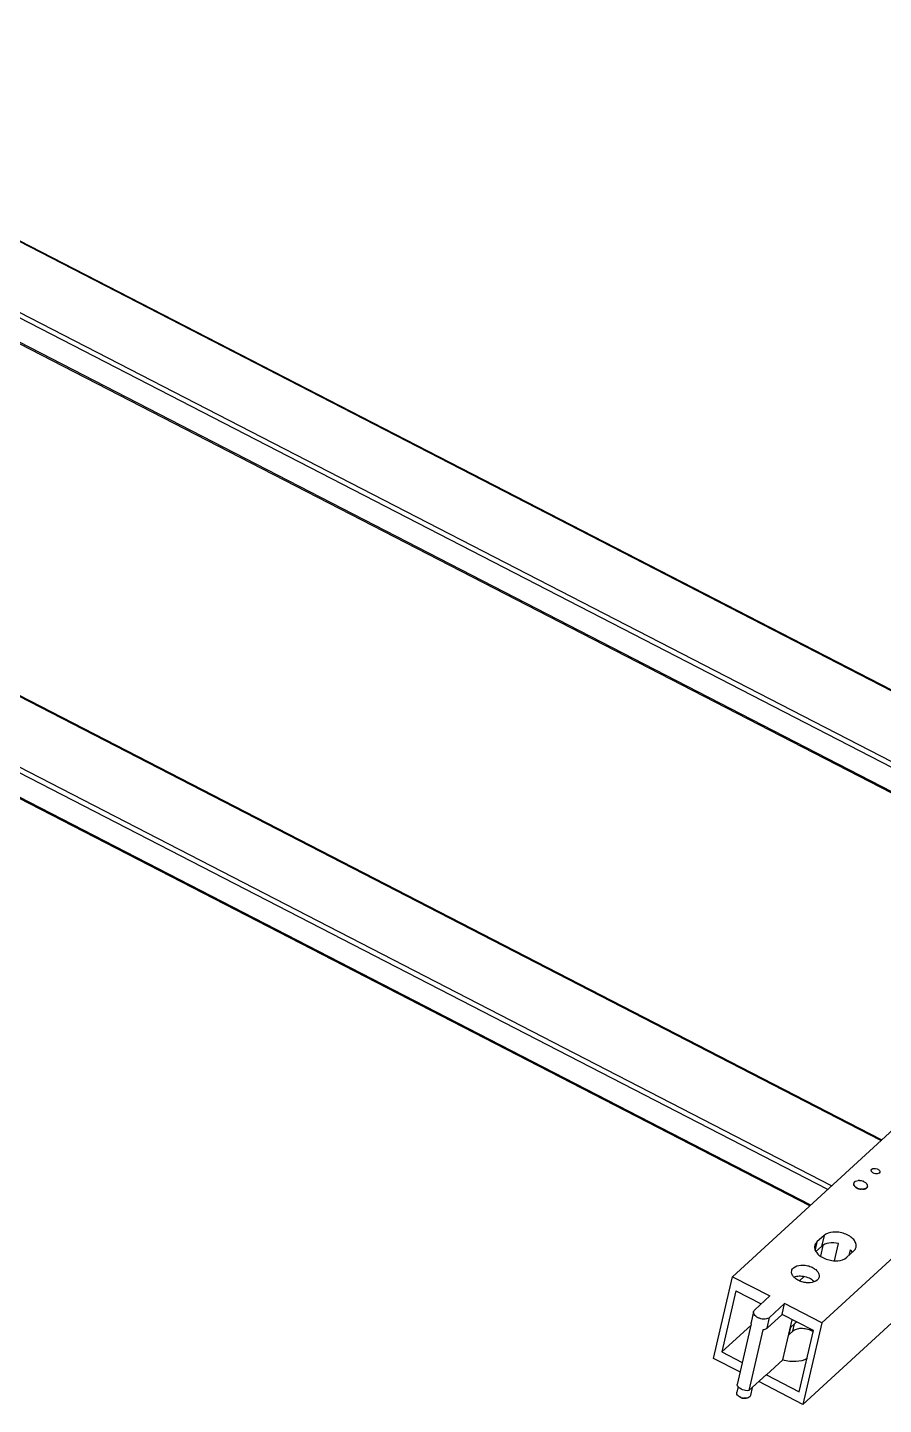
# Model space of a CAD drawing. Header units: millimetres. Extents: x 562 to 17351, y 2396 to 6995.
# Drawn here: x 9823.2 to 10066.6, y 3049.1 to 3440.5 of the extents above; entities that cross this region are included whole.
import ezdxf

# ---------------------------------------------------------------- set-up
doc = ezdxf.new("R2010")
doc.units = ezdxf.units.MM
doc.layers.add('02___PRT_ALL_AXES', color=7, linetype='Continuous')

msp = doc.modelspace()

# ---------------------------------------------------------------- linework, layer by layer
at = {"color": 7, "linetype": 'Continuous'}
for p, q in [((10156.308, 3207.139), (9703.305, 3440.547)), ((10140.985, 3193.076), (9687.982, 3426.484)), ((10136.152, 3188.64), (9685.338, 3420.921)), ((10135.868, 3188.38), (9685.253, 3420.558)), ((10066.071, 3124.322), (9613.067, 3357.73)), ((10050.747, 3110.259), (9597.744, 3343.667)), ((10045.631, 3105.563), (9595.016, 3337.741)), ((10045.915, 3105.824), (9595.1, 3338.104)), ((10191.631, 3239.557), (10023.689, 3085.425)), ((10217.026, 3226.472), (10049.084, 3072.34)), ((10058.093, 3111.976), (10058.143, 3111.974)), ((10058.148, 3111.688), (10058.098, 3111.699)), ((10058.15, 3112.01), (10058.104, 3112.029)), ((10058.11, 3111.643), (10058.157, 3111.649)), ((10058.161, 3111.632), (10058.11, 3111.643)), ((10058.126, 3111.586), (10058.172, 3111.594)), ((10058.177, 3111.577), (10058.126, 3111.586)), ((10058.301, 3111.249), (10058.339, 3111.265)), ((10058.351, 3111.249), (10058.301, 3111.249)), ((10058.342, 3111.194), (10058.379, 3111.212)), ((10058.392, 3111.195), (10058.342, 3111.194)), ((10058.387, 3111.14), (10058.422, 3111.159)), ((10058.436, 3111.143), (10058.387, 3111.14)), ((10058.721, 3110.837), (10058.745, 3110.862)), ((10058.764, 3110.848), (10058.721, 3110.837)), ((10058.787, 3110.791), (10058.809, 3110.816)), ((10058.829, 3110.803), (10058.787, 3110.791)), ((10058.855, 3110.746), (10058.875, 3110.772)), ((10058.895, 3110.759), (10058.855, 3110.746)), ((10059.308, 3110.512), (10059.315, 3110.543)), ((10059.339, 3110.533), (10059.308, 3110.512)), ((10059.389, 3110.48), (10059.394, 3110.511)), ((10059.419, 3110.502), (10059.389, 3110.48)), ((10059.472, 3110.45), (10059.475, 3110.481)), ((10059.5, 3110.473), (10059.472, 3110.45)), ((10059.99, 3110.315), (10059.979, 3110.348)), ((10060.006, 3110.343), (10059.99, 3110.315)), ((10060.078, 3110.3), (10060.065, 3110.333)), ((10060.092, 3110.329), (10060.078, 3110.3)), ((10060.166, 3110.288), (10060.151, 3110.321)), ((10060.177, 3110.318), (10060.166, 3110.288)), ((10060.685, 3110.268), (10060.658, 3110.299)), ((10060.684, 3110.3), (10060.685, 3110.268)), ((10060.769, 3110.273), (10060.74, 3110.304)), ((10060.765, 3110.305), (10060.769, 3110.273)), ((10060.851, 3110.281), (10060.821, 3110.311)), ((10060.845, 3110.313), (10060.851, 3110.281)), ((10061.012, 3110.303), (10060.977, 3110.332)), ((10061.001, 3110.336), (10061.012, 3110.303)), ((10061.089, 3110.318), (10061.053, 3110.346)), ((10061.076, 3110.351), (10061.089, 3110.318)), ((10061.165, 3110.336), (10061.128, 3110.363)), ((10061.15, 3110.368), (10061.165, 3110.336)), ((10061.239, 3110.355), (10061.2, 3110.382)), ((10061.222, 3110.388), (10061.239, 3110.355)), ((10061.31, 3110.377), (10061.27, 3110.403)), ((10061.291, 3110.41), (10061.31, 3110.377)), ((10061.379, 3110.401), (10061.338, 3110.426)), ((10061.358, 3110.434), (10061.379, 3110.401)), ((10061.446, 3110.428), (10061.403, 3110.451)), ((10061.423, 3110.46), (10061.446, 3110.428)), ((10061.51, 3110.456), (10061.466, 3110.479)), ((10061.485, 3110.488), (10061.51, 3110.456)), ((10061.572, 3110.487), (10061.527, 3110.509)), ((10061.545, 3110.518), (10061.572, 3110.487)), ((10061.631, 3110.52), (10061.585, 3110.54)), ((10061.602, 3110.55), (10061.631, 3110.52)), ((10061.686, 3110.555), (10061.64, 3110.574)), ((10061.656, 3110.585), (10061.686, 3110.555)), ((10061.739, 3110.591), (10061.692, 3110.609)), ((10061.707, 3110.621), (10061.739, 3110.591)), ((10061.789, 3110.63), (10061.741, 3110.647)), ((10061.755, 3110.658), (10061.789, 3110.63)), ((10061.835, 3110.67), (10061.786, 3110.686)), ((10061.8, 3110.698), (10061.835, 3110.67)), ((10061.879, 3110.712), (10061.829, 3110.726)), ((10061.841, 3110.739), (10061.879, 3110.712)), ((10061.918, 3110.756), (10061.868, 3110.769)), ((10061.88, 3110.782), (10061.918, 3110.756)), ((10061.955, 3110.801), (10061.904, 3110.813)), ((10061.915, 3110.826), (10061.955, 3110.801)), ((10061.988, 3110.847), (10061.937, 3110.858)), ((10061.946, 3110.872), (10061.988, 3110.847)), ((10062.017, 3110.895), (10061.966, 3110.904)), ((10061.974, 3110.919), (10062.017, 3110.895)), ((10062.042, 3110.945), (10061.991, 3110.952)), ((10061.998, 3110.967), (10062.042, 3110.945)), ((10062.064, 3110.995), (10062.013, 3111.001)), ((10062.019, 3111.017), (10062.064, 3110.995)), ((10062.082, 3111.047), (10062.031, 3111.051)), ((10062.036, 3111.067), (10062.082, 3111.047)), ((10062.097, 3111.099), (10062.046, 3111.102)), ((10062.05, 3111.118), (10062.097, 3111.099)), ((10049.7, 3097.167), (10047.695, 3095.327)), ((10049.7, 3097.167), (10048.983, 3094.074)), ((10047.695, 3095.327), (10047.183, 3093.118)), ((10048.983, 3094.074), (10047.409, 3092.629)), ((10049.356, 3094.328), (10048.661, 3091.328)), ((10052.689, 3089.993), (10053.82, 3094.873)), ((10056.16, 3090.965), (10058.165, 3092.805)), ((10056.852, 3091.6), (10057.206, 3093.129)), ((10018.314, 3062.225), (10023.689, 3085.425)), ((10023.689, 3085.425), (10034.27, 3079.973)), ((10044.034, 3085.535), (10042.682, 3084.294)), ((10024.665, 3081.46), (10020.634, 3064.059)), ((10024.665, 3081.46), (10031.854, 3077.756)), ((10034.27, 3079.973), (10030.009, 3076.062)), ((10034.241, 3073.882), (10038.502, 3077.792)), ((10037.786, 3074.699), (10038.502, 3077.792)), ((10049.084, 3072.34), (10038.502, 3077.792)), ((10029.689, 3075.536), (10028.973, 3072.443)), ((10033.525, 3070.788), (10037.786, 3074.699)), ((10033.525, 3070.788), (10034.241, 3073.882)), ((10046.674, 3070.119), (10037.786, 3074.699)), ((10037.989, 3061.792), (10040.639, 3073.229)), ((10043.709, 3049.14), (10071.281, 3074.445)), ((10028.858, 3071.607), (10020.634, 3064.059)), ((10028.963, 3072.061), (10028.973, 3072.443)), ((10039.769, 3069.059), (10040.252, 3071.147)), ((10039.769, 3069.059), (10040.803, 3070.008)), ((10040.252, 3071.147), (10041.287, 3072.096)), ((10040.803, 3070.008), (10041.287, 3072.096)), ((10042.643, 3052.719), (10046.674, 3070.119)), ((10049.084, 3072.34), (10043.709, 3049.14))]:
    msp.add_line(p, q, dxfattribs=at)
for centre, radius, start, end in [((10058.873, 3111.848), 0.741, 167.39907, 170.24393), ((10059.022, 3111.86), 0.891, 191.1388, 193.6548), ((10059.071, 3111.872), 0.941, 194.75208, 197.1773), ((10059.126, 3111.89), 0.999, 198.23312, 200.564), ((10059.186, 3111.913), 1.064, 201.57731, 203.81247), ((10059.252, 3111.943), 1.135, 204.78312, 206.923), ((10059.322, 3111.979), 1.214, 207.85159, 209.89813), ((10059.395, 3112.022), 1.299, 210.78581, 212.74209), ((10059.471, 3112.071), 1.39, 213.59045, 215.46038), ((10059.549, 3112.128), 1.486, 216.27134, 218.0594), ((10059.629, 3112.191), 1.588, 218.83504, 220.54607), ((10059.709, 3112.26), 1.694, 221.28861, 222.92761), ((10059.788, 3112.335), 1.803, 223.63931, 225.21135), ((10059.867, 3112.415), 1.915, 225.89445, 227.40453), ((10059.943, 3112.5), 2.029, 228.06123, 229.51425), ((10060.018, 3112.587), 2.144, 230.1467, 231.54736), ((10060.088, 3112.678), 2.259, 232.15761, 233.51046), ((10060.155, 3112.769), 2.372, 234.10047, 235.4098), ((10060.218, 3112.861), 2.483, 235.98145, 237.25138), ((10060.276, 3112.952), 2.591, 237.80643, 239.04084), ((10060.329, 3113.041), 2.695, 239.58098, 240.78356), ((10060.377, 3113.127), 2.793, 241.31037, 242.48463), ((10060.419, 3113.208), 2.885, 242.99963, 244.14887), ((10060.455, 3113.284), 2.969, 244.6535, 245.7809), ((10060.486, 3113.354), 3.045, 246.27653, 247.38511), ((10060.511, 3113.416), 3.112, 247.87305, 248.96571), ((10060.531, 3113.469), 3.169, 249.44721, 250.52675), ((10060.547, 3113.513), 3.215, 251.00305, 252.07217), ((10060.558, 3113.546), 3.25, 252.54443, 253.60577), ((10060.564, 3113.569), 3.274, 254.07516, 255.1313), ((10060.567, 3113.581), 3.287, 255.59896, 256.65245), ((10060.568, 3113.582), 3.287, 257.1195, 258.17287), ((10060.565, 3113.571), 3.276, 258.64043, 259.69622), ((10060.561, 3113.548), 3.253, 260.1654, 261.22615), ((10060.556, 3113.514), 3.219, 261.6981, 262.7664), ((10060.551, 3113.469), 3.173, 263.24227, 264.32073), ((10060.539, 3113.098), 2.802, 271.27256, 272.44436), ((10060.543, 3113.001), 2.704, 272.97002, 274.16985), ((10060.551, 3112.898), 2.601, 274.70869, 275.94001), ((10060.563, 3112.791), 2.494, 276.49362, 277.76011), ((10060.579, 3112.681), 2.383, 278.33015, 279.63568), ((10060.598, 3112.569), 2.269, 280.22392, 281.57257), ((10060.622, 3112.457), 2.155, 282.18088, 283.57694), ((10060.649, 3112.346), 2.04, 284.20726, 285.65525), ((10060.681, 3112.236), 1.926, 286.30963, 287.81424), ((10060.716, 3112.129), 1.813, 288.49481, 290.06092), ((10060.754, 3112.027), 1.704, 290.76989, 292.4025), ((10060.795, 3111.929), 1.598, 293.1421, 294.84626), ((10060.839, 3111.836), 1.496, 295.61876, 297.39951), ((10060.884, 3111.751), 1.399, 298.20711, 300.06929), ((10060.93, 3111.672), 1.307, 300.91412, 302.86226), ((10060.977, 3111.6), 1.222, 303.74624, 305.78431), ((10061.024, 3111.536), 1.142, 306.70906, 308.84023), ((10061.06, 3111.493), 1.086, 309.81424, 310.54904), ((10061.075, 3111.474), 1.062, 310.5463, 312.03796), ((10061.114, 3111.432), 1.004, 313.04266, 315.36473), ((10061.156, 3111.391), 0.946, 316.41666, 318.83329), ((10061.195, 3111.358), 0.895, 319.92681, 322.43464), ((10061.23, 3111.332), 0.851, 323.56778, 326.16102), ((10061.26, 3111.312), 0.814, 327.33063, 330.00087), ((10061.286, 3111.297), 0.785, 331.20261, 333.93875), ((10061.306, 3111.288), 0.763, 335.1671, 337.95551), ((10061.319, 3111.282), 0.749, 339.20387, 342.02877), ((10061.327, 3111.28), 0.741, 343.28967, 346.13368), ((10061.327, 3111.28), 0.741, 347.39907, 350.24393), ((10037.98, 3071.009), 2.647, 309.72692, 312.52952), ((10038.463, 3073.097), 2.647, 309.72692, 312.52952), ((10043.74, 3065.33), 5.367, 57.33377, 62.78688), ((10027.301, 3054.148), 3.259, 249.25423, 261.48364)]:
    msp.add_arc(centre, radius, start, end, dxfattribs=at)
for points, knots in [([(10058.803, 3093.858), (10058.883, 3094.203), (10058.822, 3095.011), (10058.137, 3096.098), (10057.012, 3097.03), (10055.559, 3097.732), (10053.924, 3098.135), (10051.906, 3098.215), (10050.369, 3097.781), (10049.7, 3097.167)], [0, 0, 0, 0, 0.0926728, 0.2002185, 0.3273771, 0.4699023, 0.618625, 0.7627364, 1, 1, 1, 1]), ([(10047.056, 3094.274), (10046.976, 3093.929), (10047.038, 3093.121), (10047.722, 3092.033), (10048.848, 3091.102), (10050.301, 3090.399), (10051.935, 3089.997), (10053.954, 3089.916), (10055.49, 3090.351), (10056.16, 3090.965)], [0, 0, 0, 0, 0.0926728, 0.2002185, 0.3273771, 0.4699023, 0.618625, 0.7627364, 1, 1, 1, 1]), ([(10047.695, 3095.327), (10047.614, 3095.253), (10047.327, 3094.955), (10047.125, 3094.571), (10047.056, 3094.274)], [0, 0, 0, 0, 0.2636991, 1, 1, 1, 1]), ([(10053.82, 3094.873), (10052.917, 3095.073), (10051.218, 3095.182), (10049.537, 3094.581), (10048.983, 3094.074)], [0, 0, 0, 0, 0.5518144, 1, 1, 1, 1]), ([(10057.736, 3092.464), (10057.7, 3092.522), (10057.543, 3092.758), (10057.357, 3092.975), (10057.206, 3093.129)], [0, 0, 0, 0, 0.2400781, 1, 1, 1, 1]), ([(10058.165, 3092.805), (10058.245, 3092.879), (10058.532, 3093.177), (10058.735, 3093.561), (10058.803, 3093.858)], [0, 0, 0, 0, 0.2636991, 1, 1, 1, 1]), ([(10034.241, 3073.882), (10033.907, 3073.575), (10032.851, 3073.277), (10031.561, 3073.482), (10030.585, 3073.95), (10030.023, 3074.416), (10029.68, 3074.959), (10029.649, 3075.364), (10029.689, 3075.536)], [0, 0, 0, 0, 0.2376607, 0.5293181, 0.672079, 0.7994496, 0.9071749, 1, 1, 1, 1]), ([(10029.689, 3075.536), (10029.701, 3075.585), (10029.764, 3075.783), (10029.893, 3075.956), (10030.009, 3076.062)], [0, 0, 0, 0, 0.2422925, 1, 1, 1, 1]), ([(10033.525, 3070.788), (10033.455, 3070.724), (10033.109, 3070.471), (10032.679, 3070.355), (10032.349, 3070.316)], [0, 0, 0, 0, 0.2222263, 1, 1, 1, 1]), ([(10040.803, 3070.008), (10041.091, 3070.273), (10041.884, 3070.674), (10043.259, 3070.86), (10044.758, 3070.69), (10045.737, 3070.339), (10046.194, 3070.104)], [0, 0, 0, 0, 0.2074169, 0.4550849, 0.727612, 1, 1, 1, 1]), ([(10041.982, 3072.541), (10041.915, 3072.511), (10041.667, 3072.39), (10041.436, 3072.233), (10041.287, 3072.096)], [0, 0, 0, 0, 0.2645748, 1, 1, 1, 1]), ([(10044.881, 3062.182), (10043.947, 3061.633), (10041.558, 3061.107), (10039.198, 3061.429), (10037.989, 3061.792)], [0, 0, 0, 0, 0.4619141, 1, 1, 1, 1]), ([(10025.377, 3051.541), (10025.205, 3051.685), (10024.923, 3051.997), (10024.85, 3052.432), (10024.891, 3052.609)], [0, 0, 0, 0, 0.5514281, 1, 1, 1, 1]), ([(10026.146, 3051.1), (10026.074, 3051.128), (10025.801, 3051.243), (10025.544, 3051.4), (10025.377, 3051.541)], [0, 0, 0, 0, 0.2622387, 1, 1, 1, 1]), ([(10027.532, 3050.873), (10027.412, 3050.843), (10026.892, 3050.776), (10026.352, 3050.899), (10025.998, 3051.081)], [0, 0, 0, 0, 0.2364764, 1, 1, 1, 1]), ([(10027.882, 3050.96), (10027.8, 3050.94), (10027.45, 3050.875), (10027.087, 3050.885), (10026.818, 3050.925)], [0, 0, 0, 0, 0.2355152, 1, 1, 1, 1]), ([(10028.533, 3051.286), (10028.492, 3051.248), (10028.298, 3051.098), (10028.064, 3051.006), (10027.882, 3050.96)], [0, 0, 0, 0, 0.2280842, 1, 1, 1, 1]), ([(10028.788, 3051.707), (10028.76, 3051.588), (10028.679, 3051.434), (10028.565, 3051.315), (10028.533, 3051.286)], [0, 0, 0, 0, 0.7366403, 1, 1, 1, 1])]:
    msp.add_open_spline(points, degree=3, knots=knots, dxfattribs=at)
msp.add_open_spline([(10025.998, 3051.081), (10025.876, 3051.144), (10025.758, 3051.22), (10025.653, 3051.308)], degree=3, dxfattribs=at)
at = {"layer": '02___PRT_ALL_AXES', "color": 7, "linetype": 'Continuous'}
for p, q in [((10156.127, 3206.973), (9703.124, 3440.381)), ((10142.09, 3194.09), (9689.087, 3427.498)), ((10065.89, 3124.156), (9612.887, 3357.564)), ((10051.853, 3111.273), (9598.85, 3344.681)), ((10063.144, 3115.757), (10063.303, 3116.02)), ((10065.579, 3115.193), (10065.419, 3114.93)), ((10028.963, 3072.061), (10024.968, 3054.815)), ((10032.349, 3070.316), (10028.354, 3053.07)), ((10025.792, 3058.371), (10018.314, 3062.225)), ((10020.634, 3064.059), (10026.419, 3061.078)), ((10037.989, 3061.792), (10033.331, 3057.517)), ((10028.354, 3053.07), (10033.367, 3057.671)), ((10033.331, 3057.517), (10033.367, 3057.671)), ((10033.331, 3057.517), (10042.643, 3052.719)), ((10025.264, 3054.217), (10024.891, 3052.609)), ((10029.306, 3053.945), (10028.788, 3051.707)), ((10043.709, 3049.14), (10031.132, 3055.62))]:
    msp.add_line(p, q, dxfattribs=at)
for centre, radius, start, end in [((10058.87, 3111.849), 0.737, 166.95367, 169.87361), ((10058.867, 3111.85), 0.735, 162.61873, 166.95188), ((10058.876, 3111.847), 0.744, 158.5839, 162.60872), ((10058.9, 3111.837), 0.769, 153.258, 158.57124), ((10058.933, 3111.82), 0.807, 147.92593, 153.25041), ((10058.968, 3111.799), 0.848, 144.01445, 147.9328), ((10059.001, 3111.775), 0.889, 140.17362, 144.0125), ((10059.047, 3111.735), 0.95, 134.25168, 140.14615), ((10059.085, 3111.698), 1.002, 132.54084, 134.28656), ((10059.108, 3111.673), 1.037, 130.7735, 132.53842), ((10059.663, 3109.998), 2.834, 88.13942, 94.35974), ((10059.697, 3109.734), 3.089, 67.48636, 69.20645), ((10059.718, 3109.784), 3.035, 65.80155, 67.48699), ((10059.053, 3111.868), 0.923, 194.22151, 196.13763), ((10059.531, 3112.113), 1.463, 215.12845, 218.45793), ((10059.602, 3112.169), 1.553, 218.44234, 219.9234), ((10060.136, 3112.741), 2.338, 233.36725, 235.42406), ((10060.195, 3112.826), 2.441, 235.4225, 237.05137), ((10060.546, 3112.967), 2.67, 273.0236, 274.70886), ((10060.555, 3112.866), 2.569, 274.70899, 276.57748), ((10060.729, 3112.091), 1.773, 288.65159, 290.81393), ((10060.764, 3111.998), 1.673, 290.81339, 293.34279), ((10061.086, 3111.463), 1.046, 310.03823, 312.53211), ((10060.975, 3111.198), 1.106, 22.72281, 25.94473), ((10061.051, 3111.23), 1.024, 18.48957, 22.73353), ((10061.326, 3111.281), 0.742, 339.38551, 342.61215), ((10061.127, 3111.255), 0.943, 14.24445, 18.48566), ((10061.333, 3111.279), 0.735, 342.61873, 346.95188), ((10061.185, 3111.27), 0.884, 10.227, 14.23279), ((10061.33, 3111.279), 0.737, 346.9539, 350.09443), ((10061.226, 3111.278), 0.842, 6.27083, 10.22308), ((10061.325, 3111.28), 0.743, 350.09456, 352.76051), ((10061.3, 3111.283), 0.768, 352.81356, 2.24375), ((10061.26, 3111.281), 0.808, 2.21818, 6.26788)]:
    msp.add_arc(centre, radius, start, end, dxfattribs=at)
for points, knots in [([(10065.419, 3114.93), (10065.252, 3114.776), (10064.725, 3114.627), (10064.079, 3114.73), (10063.591, 3114.964), (10063.31, 3115.197), (10063.139, 3115.469), (10063.123, 3115.671), (10063.144, 3115.757)], [0, 0, 0, 0, 0.2376781, 0.529309, 0.6720609, 0.7994294, 0.9071561, 1, 1, 1, 1]), ([(10063.303, 3116.02), (10063.471, 3116.174), (10063.998, 3116.323), (10064.643, 3116.22), (10065.131, 3115.986), (10065.412, 3115.753), (10065.584, 3115.481), (10065.599, 3115.279), (10065.579, 3115.193)], [0, 0, 0, 0, 0.2376781, 0.529309, 0.6720609, 0.7994294, 0.9071561, 1, 1, 1, 1]), ([(10058.431, 3112.458), (10058.492, 3112.51), (10058.795, 3112.717), (10059.165, 3112.802), (10059.448, 3112.824)], [0, 0, 0, 0, 0.2216363, 1, 1, 1, 1]), ([(10060.962, 3112.552), (10061.077, 3112.5), (10061.471, 3112.293), (10061.829, 3111.972), (10061.97, 3111.682)], [0, 0, 0, 0, 0.2816296, 1, 1, 1, 1]), ([(10058.334, 3111.271), (10058.315, 3111.299), (10058.246, 3111.405), (10058.193, 3111.522), (10058.167, 3111.611)], [0, 0, 0, 0, 0.2634372, 1, 1, 1, 1]), ([(10058.741, 3110.865), (10058.709, 3110.888), (10058.591, 3110.981), (10058.482, 3111.087), (10058.411, 3111.172)], [0, 0, 0, 0, 0.2613325, 1, 1, 1, 1]), ([(10060.687, 3110.3), (10060.574, 3110.294), (10060.108, 3110.298), (10059.645, 3110.406), (10059.321, 3110.541)], [0, 0, 0, 0, 0.2446381, 1, 1, 1, 1]), ([(10061.296, 3110.411), (10061.261, 3110.399), (10061.115, 3110.355), (10060.964, 3110.327), (10060.849, 3110.314)], [0, 0, 0, 0, 0.2402518, 1, 1, 1, 1]), ([(10061.759, 3110.662), (10061.735, 3110.642), (10061.633, 3110.563), (10061.518, 3110.501), (10061.427, 3110.462)], [0, 0, 0, 0, 0.2372807, 1, 1, 1, 1]), ([(10062.02, 3111.02), (10061.986, 3110.927), (10061.913, 3110.811), (10061.819, 3110.715), (10061.793, 3110.692)], [0, 0, 0, 0, 0.7386698, 1, 1, 1, 1]), ([(10041.021, 3087.989), (10041.557, 3088.48), (10042.786, 3088.828), (10044.401, 3088.764), (10045.708, 3088.441), (10046.871, 3087.88), (10047.771, 3087.134), (10048.319, 3086.264), (10048.368, 3085.618), (10048.304, 3085.342)], [0, 0, 0, 0, 0.2372645, 0.3813776, 0.5300998, 0.6726233, 0.7997822, 0.9073297, 1, 1, 1, 1]), ([(10047.793, 3084.5), (10047.258, 3084.008), (10046.028, 3083.661), (10044.414, 3083.725), (10043.106, 3084.047), (10041.944, 3084.609), (10041.043, 3085.355), (10040.496, 3086.224), (10040.446, 3086.871), (10040.511, 3087.147)], [0, 0, 0, 0, 0.2372645, 0.3813776, 0.5300998, 0.6726233, 0.7997822, 0.9073297, 1, 1, 1, 1]), ([(10040.511, 3087.147), (10040.529, 3087.225), (10040.629, 3087.542), (10040.836, 3087.819), (10041.021, 3087.989)], [0, 0, 0, 0, 0.2421481, 1, 1, 1, 1]), ([(10041.133, 3085.396), (10041.596, 3085.579), (10042.66, 3085.758), (10044.277, 3085.583), (10045.801, 3085.02), (10046.67, 3084.385), (10047, 3084.015)], [0, 0, 0, 0, 0.236425, 0.5007449, 0.7646448, 1, 1, 1, 1]), ([(10048.304, 3085.342), (10048.286, 3085.263), (10048.185, 3084.947), (10047.978, 3084.669), (10047.793, 3084.5)], [0, 0, 0, 0, 0.2421481, 1, 1, 1, 1]), ([(10025.165, 3054.327), (10025.14, 3054.366), (10025.051, 3054.518), (10024.99, 3054.687), (10024.968, 3054.815)], [0, 0, 0, 0, 0.2653942, 1, 1, 1, 1]), ([(10028.354, 3053.07), (10027.734, 3052.998), (10026.532, 3053.178), (10025.465, 3053.859), (10025.165, 3054.327)], [0, 0, 0, 0, 0.5287814, 1, 1, 1, 1])]:
    msp.add_open_spline(points, degree=3, knots=knots, dxfattribs=at)
for points in [[(10058.159, 3111.641), (10058.131, 3111.75), (10058.124, 3111.868), (10058.144, 3111.979)], [(10059.755, 3112.831), (10060.108, 3112.82), (10060.463, 3112.747), (10060.794, 3112.622)], [(10059.321, 3110.541), (10059.163, 3110.606), (10059.01, 3110.685), (10058.867, 3110.777)]]:
    msp.add_open_spline(points, degree=3, dxfattribs=at)

doc.saveas('drawing.dxf')
